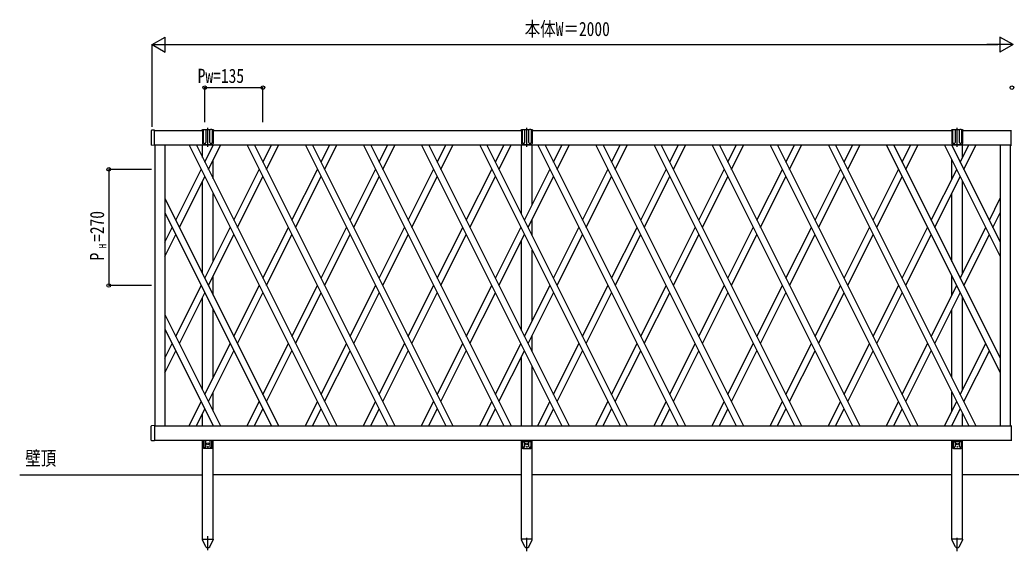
# Model space of a CAD drawing. Units: millimetres, scale not verified. Extents: x -4205 to 4205, y -2970 to 2970.
# Drawn here: x -1773 to 530, y -308 to 927 of the extents above; entities that cross this region are included whole.
import ezdxf
from ezdxf.enums import TextEntityAlignment as Align

# ---------------------------------------------------------------- set-up
doc = ezdxf.new("R2010")
doc.units = ezdxf.units.MM
doc.header["$LTSCALE"] = 16
for name, color, linetype in [('0-2_USER1', 3, 'Continuous'), ('0-4_YKK_A1', 4, 'Continuous'), ('0-5_YKK_D', 6, 'Continuous')]:
    doc.layers.add(name, color=color, linetype=linetype)
doc.styles.add('ＭＳ ゴシック', font='')
doc.styles.get('ＭＳ ゴシック').set_extended_font_data('MS Gothic')

msp = doc.modelspace()

# ---------------------------------------------------------------- linework, layer by layer
at = {"layer": '0-4_YKK_A1'}
for p, q in [((-1467.5, 668.99), (-1467.5, 636.35)), ((-1459.82, 670.4), (-1466.56, 669.99)), ((-1459.5, 669.22), (-1348.5, 669.22)), ((-1346, 670.72), (-1348.5, 670.72)), ((-1348.5, 670.72), (-1348.5, 639.22)), ((-1346, 641.71), (-1346, 670.72)), ((-1345, 671.72), (-1342, 671.72)), ((-1331, 670.72), (-1341, 670.72)), ((-1341, 670.72), (-1341, 641.71)), ((-1336, 631.64), (-1336, 675.42)), ((-1331, 641.71), (-1331, 670.72)), ((-1327, 671.72), (-1330, 671.72)), ((-1323.5, 670.72), (-1326, 670.72)), ((-1326, 670.72), (-1326, 641.71)), ((-1323.5, 670.72), (-1323.5, 639.22)), ((-1323.5, 669.22), (-607.5, 669.22)), ((-605, 670.72), (-607.5, 670.72)), ((-607.5, 670.72), (-607.5, 639.22)), ((-605, 641.71), (-605, 670.72)), ((-604, 671.72), (-601, 671.72)), ((-590, 670.72), (-600, 670.72)), ((-600, 670.72), (-600, 641.71)), ((-595, 631.64), (-595, 675.42)), ((-590, 641.71), (-590, 670.72)), ((-586, 671.72), (-589, 671.72)), ((-582.5, 670.72), (-585, 670.72)), ((-585, 670.72), (-585, 641.71)), ((-582.5, 670.72), (-582.5, 639.22)), ((-582.5, 669.22), (392.5, 669.22)), ((395, 670.72), (392.5, 670.72)), ((392.5, 670.72), (392.5, 639.22)), ((395, 641.71), (395, 670.72)), ((396, 671.72), (399, 671.72)), ((410, 670.72), (400, 670.72)), ((400, 670.72), (400, 641.71)), ((405, 631.64), (405, 675.42)), ((410, 641.71), (410, 670.72)), ((414, 671.72), (411, 671.72)), ((417.5, 670.72), (415, 670.72)), ((415, 670.72), (415, 641.71)), ((417.5, 670.72), (417.5, 639.22)), ((417.5, 669.22), (530, 669.22)), ((530, 669.16), (530, 669.96)), ((530, 635.92), (530, 669.16)), ((-1459.82, 634.94), (-1466.56, 635.35)), ((530, 635.22), (-1459.5, 635.22)), ((-1459, 635.22), (-1459, -16.78)), ((-1436, 635.22), (-1436, -16.78)), ((-1379.39, 635.22), (-1053.39, -16.78)), ((-1362.61, 635.22), (-1036.61, -16.78)), ((-1348.5, 606.99), (-1348.5, 635.22)), ((-1346.5, 637.22), (-1325.5, 637.22)), ((-1343, 595.99), (-1323.39, 635.22)), ((-1334.61, 579.22), (-1306.61, 635.22)), ((-1323.5, 634.99), (-1323.5, 635.22)), ((-1244.39, 635.22), (-918.39, -16.78)), ((-1227.61, 635.22), (-901.61, -16.78)), ((-1208, 595.99), (-1188.39, 635.22)), ((-1199.61, 579.22), (-1171.61, 635.22)), ((-1109.39, 635.22), (-783.39, -16.78)), ((-1092.61, 635.22), (-766.61, -16.78)), ((-1073, 595.99), (-1053.39, 635.22)), ((-1064.61, 579.22), (-1036.61, 635.22)), ((-974.39, 635.22), (-648.39, -16.78)), ((-957.61, 635.22), (-631.61, -16.78)), ((-938, 595.99), (-918.39, 635.22)), ((-929.61, 579.22), (-901.61, 635.22)), ((-839.39, 635.22), (-513.39, -16.78)), ((-822.61, 635.22), (-496.61, -16.78)), ((-803, 595.99), (-783.39, 635.22)), ((-794.61, 579.22), (-766.61, 635.22)), ((-704.39, 635.22), (-378.39, -16.78)), ((-687.61, 635.22), (-361.61, -16.78)), ((-668, 595.99), (-648.39, 635.22)), ((-659.61, 579.22), (-631.61, 635.22)), ((-607.5, 474.99), (-607.5, 635.22)), ((-605.5, 637.22), (-584.5, 637.22)), ((-582.5, 496.99), (-582.5, 635.22)), ((-569.39, 635.22), (-243.39, -16.78)), ((-552.61, 635.22), (-226.61, -16.78)), ((-533, 595.99), (-513.39, 635.22)), ((-524.61, 579.22), (-496.61, 635.22)), ((-434.39, 635.22), (-108.39, -16.78)), ((-417.61, 635.22), (-91.61, -16.78)), ((-398, 595.99), (-378.39, 635.22)), ((-389.61, 579.22), (-361.61, 635.22)), ((-299.39, 635.22), (26.61, -16.78)), ((-282.61, 635.22), (43.39, -16.78)), ((-263, 595.99), (-243.39, 635.22)), ((-254.61, 579.22), (-226.61, 635.22)), ((-164.39, 635.22), (161.61, -16.78)), ((-147.61, 635.22), (178.39, -16.78)), ((-128, 595.99), (-108.39, 635.22)), ((-119.61, 579.22), (-91.61, 635.22)), ((-29.39, 635.22), (296.61, -16.78)), ((-12.61, 635.22), (313.39, -16.78)), ((7, 595.99), (26.61, 635.22)), ((15.39, 579.22), (43.39, 635.22)), ((105.61, 635.22), (431.61, -16.78)), ((122.39, 635.22), (448.39, -16.78)), ((142, 595.99), (161.61, 635.22)), ((150.39, 579.22), (178.39, 635.22)), ((240.61, 635.22), (505, 106.45)), ((257.39, 635.22), (505, 139.99)), ((277, 595.99), (296.61, 635.22)), ((285.39, 579.22), (313.39, 635.22)), ((375.61, 635.22), (505, 376.45)), ((392.39, 635.22), (505, 409.99)), ((392.5, 634.99), (392.5, 635.22)), ((394.5, 637.22), (415.5, 637.22)), ((412, 595.99), (431.61, 635.22)), ((417.5, 606.99), (417.5, 635.22)), ((420.39, 579.22), (448.39, 635.22)), ((505, 635.22), (505, -16.78)), ((528, 635.22), (528, -16.78)), ((530, 635.12), (530, 635.92)), ((-1323.5, 556.99), (-1323.5, 601.45)), ((392.5, 556.99), (392.5, 601.45)), ((-1410.5, 460.99), (-1351.39, 579.22)), ((-1275.5, 460.99), (-1216.39, 579.22)), ((-1140.5, 460.99), (-1081.39, 579.22)), ((-1005.5, 460.99), (-946.39, 579.22)), ((-870.5, 460.99), (-811.39, 579.22)), ((-735.5, 460.99), (-676.39, 579.22)), ((-600.5, 460.99), (-541.39, 579.22)), ((-465.5, 460.99), (-406.39, 579.22)), ((-330.5, 460.99), (-271.39, 579.22)), ((-195.5, 460.99), (-136.39, 579.22)), ((-60.5, 460.99), (-1.39, 579.22)), ((74.5, 460.99), (133.61, 579.22)), ((209.5, 460.99), (268.61, 579.22)), ((344.5, 460.99), (403.61, 579.22)), ((-1402.11, 444.22), (-1343, 562.45)), ((-1267.11, 444.22), (-1208, 562.45)), ((-1132.11, 444.22), (-1073, 562.45)), ((-997.11, 444.22), (-938, 562.45)), ((-862.11, 444.22), (-803, 562.45)), ((-727.11, 444.22), (-668, 562.45)), ((-592.11, 444.22), (-533, 562.45)), ((-457.11, 444.22), (-398, 562.45)), ((-322.11, 444.22), (-263, 562.45)), ((-187.11, 444.22), (-128, 562.45)), ((-52.11, 444.22), (7, 562.45)), ((82.89, 444.22), (142, 562.45)), ((217.89, 444.22), (277, 562.45)), ((352.89, 444.22), (412, 562.45)), ((-1348.5, 336.99), (-1348.5, 551.45)), ((417.5, 336.99), (417.5, 551.45)), ((-1436, 511.99), (-1171.61, -16.78)), ((-1323.5, 364.99), (-1323.5, 523.45)), ((392.5, 364.99), (392.5, 523.45)), ((479.5, 460.99), (505, 511.99)), ((-1436, 478.45), (-1188.39, -16.78)), ((-582.5, 424.99), (-582.5, 463.45)), ((487.89, 444.22), (505, 478.45)), ((-1436, 409.99), (-1418.89, 444.22)), ((-1343, 325.99), (-1283.89, 444.22)), ((-1208, 325.99), (-1148.89, 444.22)), ((-1073, 325.99), (-1013.89, 444.22)), ((-938, 325.99), (-878.89, 444.22)), ((-803, 325.99), (-743.89, 444.22)), ((-668, 325.99), (-608.89, 444.22)), ((-533, 325.99), (-473.89, 444.22)), ((-398, 325.99), (-338.89, 444.22)), ((-263, 325.99), (-203.89, 444.22)), ((-128, 325.99), (-68.89, 444.22)), ((7, 325.99), (66.11, 444.22)), ((142, 325.99), (201.11, 444.22)), ((277, 325.99), (336.11, 444.22)), ((412, 325.99), (471.11, 444.22)), ((-1436, 376.45), (-1410.5, 427.45)), ((-1334.61, 309.22), (-1275.5, 427.45)), ((-1199.61, 309.22), (-1140.5, 427.45)), ((-1064.61, 309.22), (-1005.5, 427.45)), ((-929.61, 309.22), (-870.5, 427.45)), ((-794.61, 309.22), (-735.5, 427.45)), ((-659.61, 309.22), (-600.5, 427.45)), ((-524.61, 309.22), (-465.5, 427.45)), ((-389.61, 309.22), (-330.5, 427.45)), ((-254.61, 309.22), (-195.5, 427.45)), ((-119.61, 309.22), (-60.5, 427.45)), ((15.39, 309.22), (74.5, 427.45)), ((150.39, 309.22), (209.5, 427.45)), ((285.39, 309.22), (344.5, 427.45)), ((420.39, 309.22), (479.5, 427.45)), ((-607.5, 204.99), (-607.5, 413.45)), ((-582.5, 226.99), (-582.5, 391.45)), ((-1323.5, 286.99), (-1323.5, 331.45)), ((392.5, 286.99), (392.5, 331.45)), ((-1410.5, 190.99), (-1351.39, 309.22)), ((-1275.5, 190.99), (-1216.39, 309.22)), ((-1140.5, 190.99), (-1081.39, 309.22)), ((-1005.5, 190.99), (-946.39, 309.22)), ((-870.5, 190.99), (-811.39, 309.22)), ((-735.5, 190.99), (-676.39, 309.22)), ((-600.5, 190.99), (-541.39, 309.22)), ((-465.5, 190.99), (-406.39, 309.22)), ((-330.5, 190.99), (-271.39, 309.22)), ((-195.5, 190.99), (-136.39, 309.22)), ((-60.5, 190.99), (-1.39, 309.22)), ((74.5, 190.99), (133.61, 309.22)), ((209.5, 190.99), (268.61, 309.22)), ((344.5, 190.99), (403.61, 309.22)), ((-1402.11, 174.22), (-1343, 292.45)), ((-1348.5, 66.99), (-1348.5, 281.45)), ((-1267.11, 174.22), (-1208, 292.45)), ((-1132.11, 174.22), (-1073, 292.45)), ((-997.11, 174.22), (-938, 292.45)), ((-862.11, 174.22), (-803, 292.45)), ((-727.11, 174.22), (-668, 292.45)), ((-592.11, 174.22), (-533, 292.45)), ((-457.11, 174.22), (-398, 292.45)), ((-322.11, 174.22), (-263, 292.45)), ((-187.11, 174.22), (-128, 292.45)), ((-52.11, 174.22), (7, 292.45)), ((82.89, 174.22), (142, 292.45)), ((217.89, 174.22), (277, 292.45)), ((352.89, 174.22), (412, 292.45)), ((417.5, 66.99), (417.5, 281.45)), ((-1323.5, 94.99), (-1323.5, 253.45)), ((392.5, 94.99), (392.5, 253.45)), ((-1436, 241.99), (-1306.61, -16.78)), ((-1436, 208.45), (-1323.39, -16.78)), ((-582.5, 154.99), (-582.5, 193.45)), ((-1436, 139.99), (-1418.89, 174.22)), ((-1343, 55.99), (-1283.89, 174.22)), ((-1208, 55.99), (-1148.89, 174.22)), ((-1073, 55.99), (-1013.89, 174.22)), ((-938, 55.99), (-878.89, 174.22)), ((-803, 55.99), (-743.89, 174.22)), ((-668, 55.99), (-608.89, 174.22)), ((-533, 55.99), (-473.89, 174.22)), ((-398, 55.99), (-338.89, 174.22)), ((-263, 55.99), (-203.89, 174.22)), ((-128, 55.99), (-68.89, 174.22)), ((7, 55.99), (66.11, 174.22)), ((142, 55.99), (201.11, 174.22)), ((277, 55.99), (336.11, 174.22)), ((412, 55.99), (471.11, 174.22)), ((-1436, 106.45), (-1410.5, 157.45)), ((-1334.61, 39.22), (-1275.5, 157.45)), ((-1199.61, 39.22), (-1140.5, 157.45)), ((-1064.61, 39.22), (-1005.5, 157.45)), ((-929.61, 39.22), (-870.5, 157.45)), ((-794.61, 39.22), (-735.5, 157.45)), ((-659.61, 39.22), (-600.5, 157.45)), ((-607.5, -16.78), (-607.5, 143.45)), ((-524.61, 39.22), (-465.5, 157.45)), ((-389.61, 39.22), (-330.5, 157.45)), ((-254.61, 39.22), (-195.5, 157.45)), ((-119.61, 39.22), (-60.5, 157.45)), ((15.39, 39.22), (74.5, 157.45)), ((150.39, 39.22), (209.5, 157.45)), ((285.39, 39.22), (344.5, 157.45)), ((420.39, 39.22), (479.5, 157.45)), ((-582.5, -16.78), (-582.5, 121.45)), ((-1323.5, 16.99), (-1323.5, 61.45)), ((392.5, 16.99), (392.5, 61.45)), ((-1379.39, -16.78), (-1351.39, 39.22)), ((-1244.39, -16.78), (-1216.39, 39.22)), ((-1109.39, -16.78), (-1081.39, 39.22)), ((-974.39, -16.78), (-946.39, 39.22)), ((-839.39, -16.78), (-811.39, 39.22)), ((-704.39, -16.78), (-676.39, 39.22)), ((-569.39, -16.78), (-541.39, 39.22)), ((-434.39, -16.78), (-406.39, 39.22)), ((-299.39, -16.78), (-271.39, 39.22)), ((-164.39, -16.78), (-136.39, 39.22)), ((-29.39, -16.78), (-1.39, 39.22)), ((105.61, -16.78), (133.61, 39.22)), ((240.61, -16.78), (268.61, 39.22)), ((375.61, -16.78), (403.61, 39.22)), ((-1362.61, -16.78), (-1343, 22.45)), ((-1348.5, -16.78), (-1348.5, 11.45)), ((-1227.61, -16.78), (-1208, 22.45)), ((-1092.61, -16.78), (-1073, 22.45)), ((-957.61, -16.78), (-938, 22.45)), ((-822.61, -16.78), (-803, 22.45)), ((-687.61, -16.78), (-668, 22.45)), ((-552.61, -16.78), (-533, 22.45)), ((-417.61, -16.78), (-398, 22.45)), ((-282.61, -16.78), (-263, 22.45)), ((-147.61, -16.78), (-128, 22.45)), ((-12.61, -16.78), (7, 22.45)), ((122.39, -16.78), (142, 22.45)), ((257.39, -16.78), (277, 22.45)), ((392.39, -16.78), (412, 22.45)), ((417.5, -16.78), (417.5, 11.45)), ((-1467.5, -50.55), (-1467.5, -17.91)), ((-1459.82, -16.5), (-1466.56, -16.91)), ((-1459.5, -16.78), (530, -16.78)), ((-1323.5, -16.78), (-1323.5, -16.55)), ((392.5, -16.78), (392.5, -16.55)), ((530, -16.68), (530, -17.48)), ((530, -17.48), (530, -50.72)), ((-1459.82, -51.96), (-1466.56, -51.55)), ((530, -50.78), (-1459.5, -50.78)), ((-1348.5, -280.78), (-1348.5, -50.78)), ((-1347, -67.78), (-1347, -50.78)), ((-1345, -50.78), (-1345, -65.28)), ((-1341, -65.28), (-1341, -50.78)), ((-1331, -50.78), (-1331, -65.28)), ((-1327, -65.28), (-1327, -50.78)), ((-1325, -50.78), (-1325, -67.78)), ((-607.5, -280.78), (-607.5, -50.78)), ((-606, -50.78), (-606, -67.78)), ((-606, -52.98), (-604, -52.98)), ((-604, -65.28), (-604, -50.78)), ((-603, -53.85), (-601, -53.85)), ((-600, -50.78), (-600, -65.28)), ((-600, -52.98), (-590, -52.98)), ((-590, -65.28), (-590, -50.78)), ((-587, -53.85), (-589, -53.85)), ((-586, -50.78), (-586, -65.28)), ((-586, -52.98), (-584, -52.98)), ((-584, -67.78), (-584, -50.78)), ((-582.5, -280.78), (-582.5, -50.78)), ((392.5, -280.78), (392.5, -50.78)), ((394, -50.78), (394, -67.78)), ((394, -52.98), (396, -52.98)), ((396, -65.28), (396, -50.78)), ((397, -53.85), (399, -53.85)), ((400, -50.78), (400, -65.28)), ((400, -52.98), (410, -52.98)), ((410, -65.28), (410, -50.78)), ((413, -53.85), (411, -53.85)), ((414, -50.78), (414, -65.28)), ((414, -52.98), (416, -52.98)), ((416, -67.78), (416, -50.78)), ((417.5, -280.78), (417.5, -50.78)), ((530, -50.72), (530, -51.52)), ((-1327, -69.78), (-1345, -69.78)), ((-604, -69.78), (-586, -69.78)), ((396, -69.78), (414, -69.78)), ((-1772.72, -130.78), (-1348.5, -130.78)), ((-607.5, -130.78), (-1323.5, -130.78)), ((392.5, -130.78), (-582.5, -130.78)), ((1392.5, -130.78), (417.5, -130.78)), ((-1336, -306.29), (-1336, -273.81)), ((-1348.7, -281.78), (-1348.7, -280.78)), ((-1340.46, -298.04), (-1348.7, -281.78)), ((-1331.54, -298.04), (-1323.3, -281.78)), ((-599.46, -298.04), (-607.7, -281.78)), ((-582.5, -280.78), (-607.5, -280.78)), ((-595, -308.43), (-595, -277.47)), ((-590.54, -298.04), (-582.3, -281.78)), ((-582.3, -281.78), (-582.3, -280.78)), ((400.54, -298.04), (392.3, -281.78)), ((417.5, -280.78), (392.5, -280.78)), ((405, -308.43), (405, -277.47)), ((409.46, -298.04), (417.7, -281.78)), ((417.7, -281.78), (417.7, -280.78))]:
    msp.add_line(p, q, dxfattribs=at)
for points in [[(-1459.5, 635.24), (-1459.5, 635.92), (-1459.5, 669.42), (-1459.5, 670.1)], [(-1459.5, -16.8), (-1459.5, -17.48), (-1459.5, -50.98), (-1459.5, -51.66)], [(-1348.5, -280.78), (-1323.5, -280.78), (-1323.5, -50.78)], [(-1348.7, -280.78), (-1323.3, -280.78), (-1323.3, -281.78)], [(-582.3, -280.78), (-607.7, -280.78), (-607.7, -281.78)], [(417.7, -280.78), (392.3, -280.78), (392.3, -281.78)]]:
    msp.add_lwpolyline(points, dxfattribs=at)
for centre, radius in [((-1336, -58.78), 2.1), ((-1336, -65.78), 0.65), ((-595, -58.78), 2.1), ((-595, -65.78), 0.65), ((405, -58.78), 2.1), ((405, -65.78), 0.65)]:
    msp.add_circle(centre, radius, dxfattribs=at)
for centre, radius, start, end in [((-1466.5, 668.99), 1, 93.5, 180), ((-1459.8, 670.1), 0.3, 0, 93.5), ((-1348.5, 668.72), 2, 90, 165.65639), ((-1345, 670.72), 1, 90, 180), ((-1342, 670.72), 1, 0, 90), ((-1330, 670.72), 1, 90, 180), ((-1327, 670.72), 1, 0, 90), ((-1323.5, 668.72), 2, 14.34361, 90), ((-607.5, 668.72), 2, 90, 165.65639), ((-604, 670.72), 1, 90, 180), ((-601, 670.72), 1, 0, 90), ((-589, 670.72), 1, 90, 180), ((-586, 670.72), 1, 0, 90), ((-582.5, 668.72), 2, 14.34361, 90), ((392.5, 668.72), 2, 90, 165.65639), ((396, 670.72), 1, 90, 180), ((399, 670.72), 1, 0, 90), ((411, 670.72), 1, 90, 180), ((414, 670.72), 1, 0, 90), ((417.5, 668.72), 2, 14.34361, 90), ((530.2, 669.96), 0.2, 93.5, 180), ((-1466.5, 636.35), 1, 180, 266.5), ((-1459.8, 635.24), 0.3, 266.5, 0), ((-1346.5, 639.22), 2, 180, 270), ((-1343.5, 641.71), 2.5, 180, 0), ((-1328.5, 641.71), 2.5, 180, 0), ((-1325.5, 639.22), 2, 270, 0), ((-605.5, 639.22), 2, 180, 270), ((-602.5, 641.71), 2.5, 180, 0), ((-587.5, 641.71), 2.5, 180, 0), ((-584.5, 639.22), 2, 270, 0), ((394.5, 639.22), 2, 180, 270), ((397.5, 641.71), 2.5, 180, 0), ((412.5, 641.71), 2.5, 180, 0), ((415.5, 639.22), 2, 270, 0), ((530.2, 635.12), 0.202, 179.93968, 269.38321), ((-1466.5, -17.91), 1, 93.5, 180), ((-1459.8, -16.8), 0.3, 0, 93.5), ((530.2, -16.68), 0.202, 90.61679, 180.06032), ((-1466.5, -50.55), 1, 180, 266.5), ((-1459.8, -51.66), 0.3, 266.5, 0), ((-1345, -67.78), 2, 180, 270), ((-1343, -65.28), 2, 180, 0), ((-1329, -65.28), 2, 180, 0), ((-1327, -67.78), 2, 270, 0), ((-604, -67.78), 2, 180, 270), ((-603, -52.85), 1, 180, 270), ((-602, -65.28), 2, 180, 0), ((-601, -52.85), 1, 270, 0), ((-589, -52.85), 1, 180, 270), ((-588, -65.28), 2, 180, 0), ((-587, -52.85), 1, 270, 0), ((-586, -67.78), 2, 270, 0), ((396, -67.78), 2, 180, 270), ((397, -52.85), 1, 180, 270), ((398, -65.28), 2, 180, 0), ((399, -52.85), 1, 270, 0), ((411, -52.85), 1, 180, 270), ((412, -65.28), 2, 180, 0), ((413, -52.85), 1, 270, 0), ((414, -67.78), 2, 270, 0), ((530.2, -51.52), 0.2, 180, 266.5), ((-1336, -295.78), 5, 206.87405, 333.12595), ((-595, -295.78), 5, 206.87405, 333.12595), ((405, -295.78), 5, 206.87405, 333.12595)]:
    msp.add_arc(centre, radius, start, end, dxfattribs=at)
at = {"layer": '0-5_YKK_D'}
for p, q in [((-1465.5, 869.22), (-1435.19, 886.72)), ((-1435.19, 851.72), (-1435.19, 886.72)), ((534.5, 869.22), (504.19, 886.72)), ((504.19, 886.72), (504.19, 851.72)), ((-1465.5, 678.36), (-1465.5, 870.22)), ((-1465.5, 869.22), (-1435.19, 851.72)), ((-1465.5, 869.22), (-1404.88, 869.22)), ((-1430.5, 869.22), (499.5, 869.22)), ((534.5, 869.22), (473.88, 869.22)), ((534.5, 869.22), (504.19, 851.72)), ((-1343, 689.22), (-1343, 770.22)), ((-1343, 769.22), (-1208, 769.22)), ((-1208, 689.22), (-1208, 770.22)), ((-1467, 579.22), (-1567, 579.22)), ((-1566, 579.22), (-1566, 309.22)), ((-1467, 309.22), (-1567, 309.22))]:
    msp.add_line(p, q, dxfattribs=at)
for centre in [(-1343, 769.22), (-1208, 769.22), (532, 769.22), (-1566, 579.22), (-1566, 309.22)]:
    msp.add_circle(centre, 4.25, dxfattribs=at)

# ---------------------------------------------------------------- texts
at = {"layer": '0-2_USER1', "style": 'ＭＳ ゴシック', "width": 0.8}
msp.add_text('壁頂', height=32.99, dxfattribs=at).set_placement((-1759.94, -118.7), align=Align.BOTTOM_LEFT)
at = {"layer": '0-5_YKK_D', "style": 'ＭＳ ゴシック', "width": 0.8}
for s, p in [('本体W＝2000', (-599.9, 879.22)), ('Pw=135', (-1359.5, 770.22))]:
    msp.add_text(s, height=32.99, dxfattribs=at).set_placement(p, align=Align.BOTTOM_LEFT)
for s, height, p in [('=270', 32.99, (-1567, 410.62)), ('H', 16.5, (-1567, 396.22)), ('P', 32.99, (-1567, 367.42))]:
    msp.add_text(s, height=height, rotation=90, dxfattribs=at).set_placement(p, align=Align.BOTTOM_LEFT)

doc.saveas('drawing.dxf')
